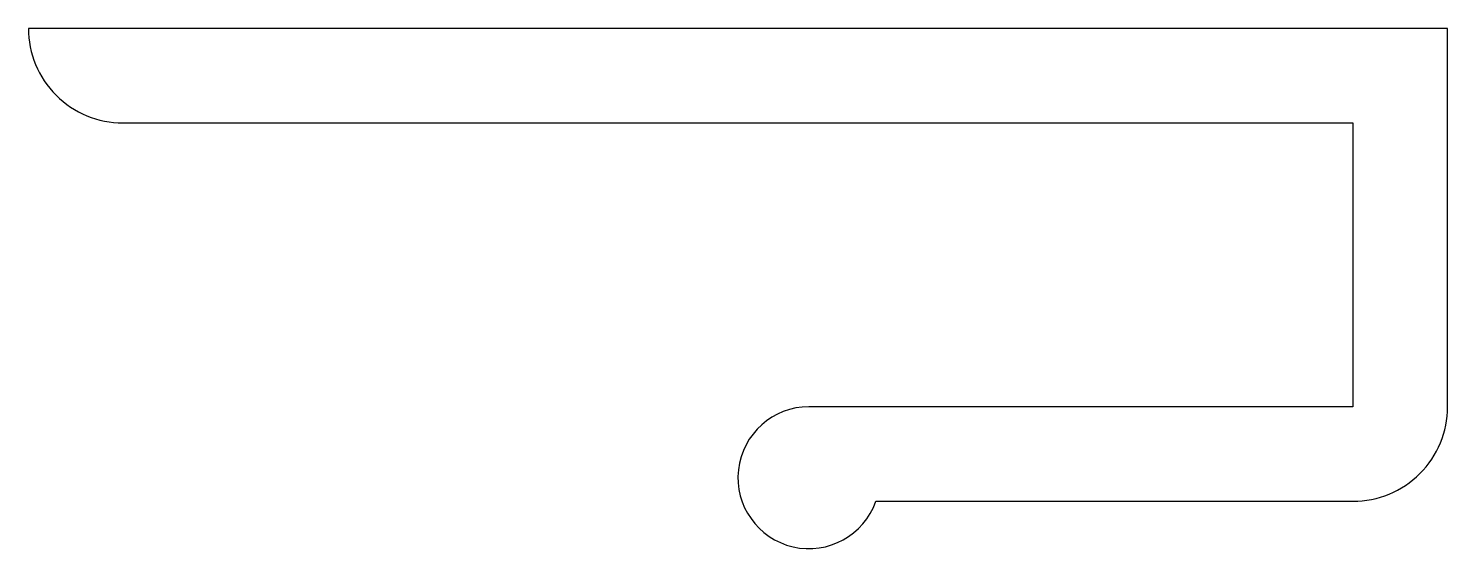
# Model space of a CAD drawing. Extents: x 363.7 to 393.7, y 219.5 to 230.5.
import ezdxf

# ---------------------------------------------------------------- set-up
doc = ezdxf.new("R2010")
doc.units = 0
doc.header["$LTSCALE"] = 15
doc.layers.get('0').update_dxf_attribs({"linetype": 'CONTINUOUS'})

msp = doc.modelspace()

# ---------------------------------------------------------------- linework, layer by layer
at = {"color": 0, "linetype": 'BYBLOCK', "ltscale": 0.05}
msp.add_lwpolyline([(365.685, 228.506), (391.685, 228.506), (391.685, 222.506), (380.185, 222.506, 1.931852), (381.6, 220.506), (391.685, 220.506, 0.414214), (393.685, 222.506), (393.685, 230.506), (363.685, 230.506), (363.685, 230.506, 0.414214)], format="xyb", close=True, dxfattribs=at)

doc.saveas('drawing.dxf')
